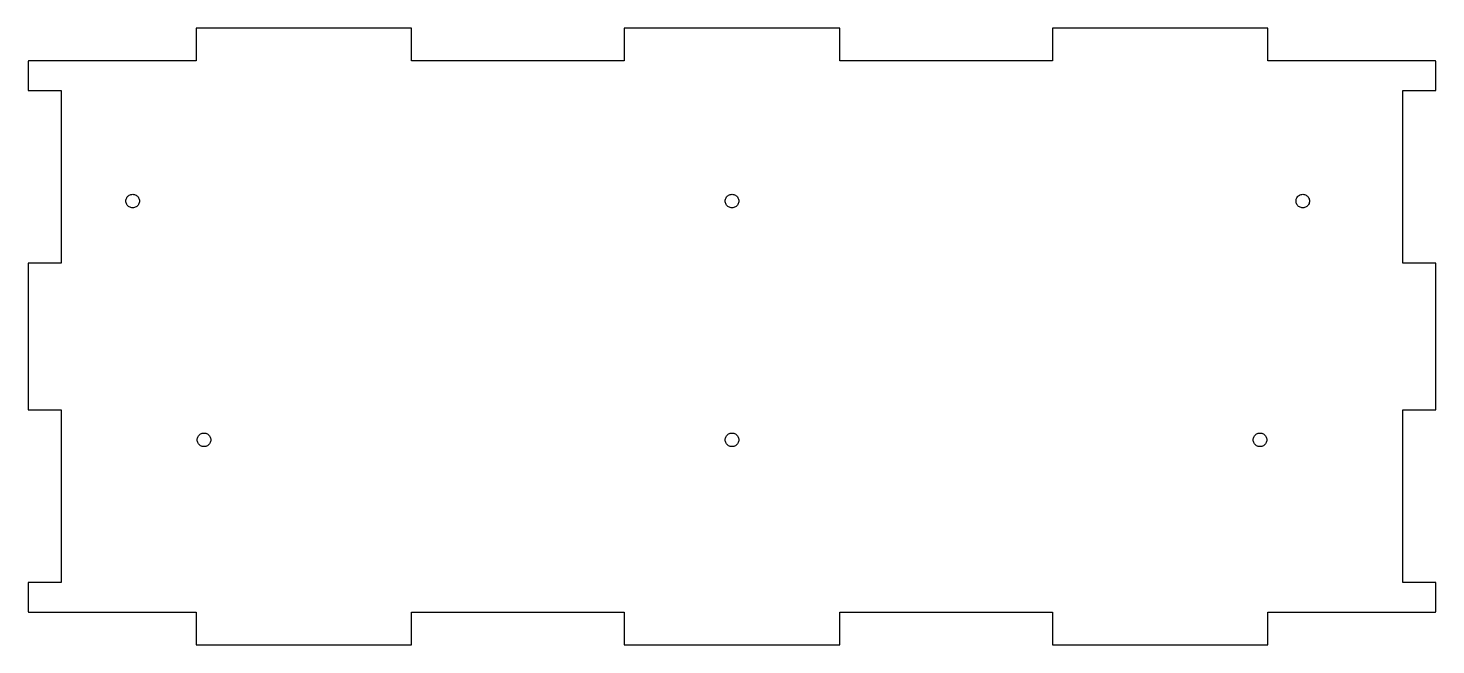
# Model space of a CAD drawing. Header units: metres. Extents: x -99 to 306, y -66 to 316.
# Drawn here: x -98.7 to 98.7, y 75.5 to 162.1 of the extents above; entities that cross this region are included whole.
import ezdxf

# ---------------------------------------------------------------- set-up
doc = ezdxf.new("R2010")
doc.units = ezdxf.units.M

msp = doc.modelspace()

# ---------------------------------------------------------------- linework, layer by layer
for p, q in [((-75.0996, 162.017), (-75.1, 162.01)), ((-75.1, 162.01), (-75.1, 157.45)), ((-75.0983, 162.023), (-75.0996, 162.017)), ((-75.0962, 162.029), (-75.0983, 162.023)), ((-75.0933, 162.035), (-75.0962, 162.029)), ((-75.0897, 162.04), (-75.0933, 162.035)), ((-75.0853, 162.045), (-75.0897, 162.04)), ((-75.0804, 162.05), (-75.0853, 162.045)), ((-75.075, 162.053), (-75.0804, 162.05)), ((-75.0691, 162.056), (-75.075, 162.053)), ((-75.0629, 162.058), (-75.0691, 162.056)), ((-75.0565, 162.06), (-75.0629, 162.058)), ((-75.05, 162.06), (-75.0565, 162.06)), ((-44.95, 162.06), (-75.05, 162.06)), ((-44.9435, 162.06), (-44.95, 162.06)), ((-44.9371, 162.058), (-44.9435, 162.06)), ((-44.9309, 162.056), (-44.9371, 162.058)), ((-44.925, 162.053), (-44.9309, 162.056)), ((-44.9196, 162.05), (-44.925, 162.053)), ((-44.9146, 162.045), (-44.9196, 162.05)), ((-44.9103, 162.04), (-44.9146, 162.045)), ((-44.9067, 162.035), (-44.9103, 162.04)), ((-44.9038, 162.029), (-44.9067, 162.035)), ((-44.9017, 162.023), (-44.9038, 162.029)), ((-44.9004, 162.017), (-44.9017, 162.023)), ((-44.9, 162.01), (-44.9004, 162.017)), ((-44.9, 157.45), (-44.9, 162.01)), ((-15.0996, 162.017), (-15.1, 162.01)), ((-15.1, 162.01), (-15.1, 157.45)), ((-15.0983, 162.023), (-15.0996, 162.017)), ((-15.0962, 162.029), (-15.0983, 162.023)), ((-15.0933, 162.035), (-15.0962, 162.029)), ((-15.0897, 162.04), (-15.0933, 162.035)), ((-15.0853, 162.045), (-15.0897, 162.04)), ((-15.0804, 162.05), (-15.0853, 162.045)), ((-15.075, 162.053), (-15.0804, 162.05)), ((-15.0691, 162.056), (-15.075, 162.053)), ((-15.0629, 162.058), (-15.0691, 162.056)), ((-15.0565, 162.06), (-15.0629, 162.058)), ((-15.05, 162.06), (-15.0565, 162.06)), ((15.05, 162.06), (-15.05, 162.06)), ((15.0565, 162.06), (15.05, 162.06)), ((15.0629, 162.058), (15.0565, 162.06)), ((15.0691, 162.056), (15.0629, 162.058)), ((15.075, 162.053), (15.0691, 162.056)), ((15.0804, 162.05), (15.075, 162.053)), ((15.0853, 162.045), (15.0804, 162.05)), ((15.0897, 162.04), (15.0853, 162.045)), ((15.0933, 162.035), (15.0897, 162.04)), ((15.0962, 162.029), (15.0933, 162.035)), ((15.0983, 162.023), (15.0962, 162.029)), ((15.0996, 162.017), (15.0983, 162.023)), ((15.1, 162.01), (15.0996, 162.017)), ((15.1, 157.45), (15.1, 162.01)), ((44.9004, 162.017), (44.9, 162.01)), ((44.9, 162.01), (44.9, 157.45)), ((44.9017, 162.023), (44.9004, 162.017)), ((44.9038, 162.029), (44.9017, 162.023)), ((44.9067, 162.035), (44.9038, 162.029)), ((44.9103, 162.04), (44.9067, 162.035)), ((44.9146, 162.045), (44.9103, 162.04)), ((44.9196, 162.05), (44.9146, 162.045)), ((44.925, 162.053), (44.9196, 162.05)), ((44.9309, 162.056), (44.925, 162.053)), ((44.9371, 162.058), (44.9309, 162.056)), ((44.9435, 162.06), (44.9371, 162.058)), ((44.95, 162.06), (44.9435, 162.06)), ((75.05, 162.06), (44.95, 162.06)), ((75.0565, 162.06), (75.05, 162.06)), ((75.0629, 162.058), (75.0565, 162.06)), ((75.0691, 162.056), (75.0629, 162.058)), ((75.075, 162.053), (75.0691, 162.056)), ((75.0804, 162.05), (75.075, 162.053)), ((75.0853, 162.045), (75.0804, 162.05)), ((75.0897, 162.04), (75.0853, 162.045)), ((75.0933, 162.035), (75.0897, 162.04)), ((75.0962, 162.029), (75.0933, 162.035)), ((75.0983, 162.023), (75.0962, 162.029)), ((75.0996, 162.017), (75.0983, 162.023)), ((75.1, 162.01), (75.0996, 162.017)), ((75.1, 157.45), (75.1, 162.01)), ((-98.6496, 157.407), (-98.65, 157.4)), ((-98.65, 157.4), (-98.65, 153.35)), ((-98.6483, 157.413), (-98.6496, 157.407)), ((-98.6462, 157.419), (-98.6483, 157.413)), ((-98.6433, 157.425), (-98.6462, 157.419)), ((-98.6397, 157.43), (-98.6433, 157.425)), ((-98.6353, 157.435), (-98.6397, 157.43)), ((-98.6304, 157.44), (-98.6353, 157.435)), ((-98.625, 157.443), (-98.6304, 157.44)), ((-98.6191, 157.446), (-98.625, 157.443)), ((-98.6129, 157.448), (-98.6191, 157.446)), ((-98.6065, 157.45), (-98.6129, 157.448)), ((-98.6, 157.45), (-98.6065, 157.45)), ((-75.1, 157.45), (-98.6, 157.45)), ((-15.1, 157.45), (-44.9, 157.45)), ((44.9, 157.45), (15.1, 157.45)), ((98.6, 157.45), (75.1, 157.45)), ((98.6065, 157.45), (98.6, 157.45)), ((98.6129, 157.448), (98.6065, 157.45)), ((98.6191, 157.446), (98.6129, 157.448)), ((98.625, 157.443), (98.6191, 157.446)), ((98.6304, 157.44), (98.625, 157.443)), ((98.6353, 157.435), (98.6304, 157.44)), ((98.6397, 157.43), (98.6353, 157.435)), ((98.6433, 157.425), (98.6397, 157.43)), ((98.6462, 157.419), (98.6433, 157.425)), ((98.6483, 157.413), (98.6462, 157.419)), ((98.6496, 157.407), (98.6483, 157.413)), ((98.65, 157.4), (98.6496, 157.407)), ((98.65, 153.35), (98.65, 157.4)), ((-98.65, 153.35), (-98.6496, 153.343)), ((-98.6496, 153.343), (-98.6483, 153.337)), ((-98.6483, 153.337), (-98.6462, 153.331)), ((-98.6462, 153.331), (-98.6433, 153.325)), ((-98.6433, 153.325), (-98.6397, 153.32)), ((-98.6397, 153.32), (-98.6353, 153.315)), ((-98.6353, 153.315), (-98.6304, 153.31)), ((-98.6304, 153.31), (-98.625, 153.307)), ((-98.625, 153.307), (-98.6191, 153.304)), ((-98.6191, 153.304), (-98.6129, 153.302)), ((-98.6129, 153.302), (-98.6065, 153.3)), ((-98.6065, 153.3), (-98.6, 153.3)), ((-98.6, 153.3), (-94.04, 153.3)), ((-94.04, 153.3), (-94.04, 129.1)), ((94.04, 129.1), (94.04, 153.3)), ((94.04, 153.3), (98.6, 153.3)), ((98.6, 153.3), (98.6065, 153.3)), ((98.6065, 153.3), (98.6129, 153.302)), ((98.6129, 153.302), (98.6191, 153.304)), ((98.6191, 153.304), (98.625, 153.307)), ((98.625, 153.307), (98.6304, 153.31)), ((98.6304, 153.31), (98.6353, 153.315)), ((98.6353, 153.315), (98.6397, 153.32)), ((98.6397, 153.32), (98.6433, 153.325)), ((98.6433, 153.325), (98.6462, 153.331)), ((98.6462, 153.331), (98.6483, 153.337)), ((98.6483, 153.337), (98.6496, 153.343)), ((98.6496, 153.343), (98.65, 153.35)), ((-84.9175, 138.046), (-84.8776, 138.163)), ((-84.8776, 138.163), (-84.8226, 138.275)), ((-84.8226, 138.275), (-84.7536, 138.378)), ((-84.7536, 138.378), (-84.6717, 138.472)), ((-84.6717, 138.472), (-84.5783, 138.554)), ((-84.5783, 138.554), (-84.4749, 138.623)), ((-84.4749, 138.623), (-84.3635, 138.678)), ((-84.3635, 138.678), (-84.2459, 138.717)), ((-84.2459, 138.717), (-84.124, 138.742)), ((-84.124, 138.742), (-84, 138.75)), ((-84, 138.75), (-83.876, 138.742)), ((-83.876, 138.742), (-83.7541, 138.717)), ((-83.7541, 138.717), (-83.6365, 138.678)), ((-83.6365, 138.678), (-83.525, 138.623)), ((-83.525, 138.623), (-83.4217, 138.554)), ((-83.4217, 138.554), (-83.3283, 138.472)), ((-83.3283, 138.472), (-83.2464, 138.378)), ((-83.2464, 138.378), (-83.1774, 138.275)), ((-83.1774, 138.275), (-83.1224, 138.163)), ((-83.1224, 138.163), (-83.0825, 138.046)), ((-0.9175, 138.046), (-0.87758, 138.163)), ((-0.87758, 138.163), (-0.82263, 138.275)), ((-0.82263, 138.275), (-0.75359, 138.378)), ((-0.75359, 138.378), (-0.67166, 138.472)), ((-0.67166, 138.472), (-0.57826, 138.554)), ((-0.57826, 138.554), (-0.47493, 138.623)), ((-0.47493, 138.623), (-0.36351, 138.678)), ((-0.36351, 138.678), (-0.24587, 138.717)), ((-0.24587, 138.717), (-0.12396, 138.742)), ((-0.12396, 138.742), (0, 138.75)), ((0, 138.75), (0.12396, 138.742)), ((0.12396, 138.742), (0.24587, 138.717)), ((0.24587, 138.717), (0.36351, 138.678)), ((0.36351, 138.678), (0.47493, 138.623)), ((0.47493, 138.623), (0.57826, 138.554)), ((0.57826, 138.554), (0.67166, 138.472)), ((0.67166, 138.472), (0.75359, 138.378)), ((0.75359, 138.378), (0.82263, 138.275)), ((0.82263, 138.275), (0.87758, 138.163)), ((0.87758, 138.163), (0.9175, 138.046)), ((79.0825, 138.046), (79.1224, 138.163)), ((79.1224, 138.163), (79.1774, 138.275)), ((79.1774, 138.275), (79.2464, 138.378)), ((79.2464, 138.378), (79.3283, 138.472)), ((79.3283, 138.472), (79.4217, 138.554)), ((79.4217, 138.554), (79.525, 138.623)), ((79.525, 138.623), (79.6365, 138.678)), ((79.6365, 138.678), (79.7541, 138.717)), ((79.7541, 138.717), (79.876, 138.742)), ((79.876, 138.742), (80, 138.75)), ((80, 138.75), (80.124, 138.742)), ((80.124, 138.742), (80.2459, 138.717)), ((80.2459, 138.717), (80.3635, 138.678)), ((80.3635, 138.678), (80.4749, 138.623)), ((80.4749, 138.623), (80.5783, 138.554)), ((80.5783, 138.554), (80.6717, 138.472)), ((80.6717, 138.472), (80.7536, 138.378)), ((80.7536, 138.378), (80.8226, 138.275)), ((80.8226, 138.275), (80.8776, 138.163)), ((80.8776, 138.163), (80.9175, 138.046)), ((-84.9499, 137.8), (-84.9418, 137.924)), ((-84.9418, 137.676), (-84.9499, 137.8)), ((-84.9418, 137.924), (-84.9175, 138.046)), ((-84.9175, 137.554), (-84.9418, 137.676)), ((-84.8776, 137.437), (-84.9175, 137.554)), ((-84.8226, 137.325), (-84.8776, 137.437)), ((-84.7536, 137.222), (-84.8226, 137.325)), ((-84.6717, 137.128), (-84.7536, 137.222)), ((-84.5783, 137.046), (-84.6717, 137.128)), ((-84.4749, 136.977), (-84.5783, 137.046)), ((-84.3635, 136.922), (-84.4749, 136.977)), ((-84.2459, 136.882), (-84.3635, 136.922)), ((-84.124, 136.858), (-84.2459, 136.882)), ((-84, 136.85), (-84.124, 136.858)), ((-83.876, 136.858), (-84, 136.85)), ((-83.7541, 136.882), (-83.876, 136.858)), ((-83.6365, 136.922), (-83.7541, 136.882)), ((-83.525, 136.977), (-83.6365, 136.922)), ((-83.4217, 137.046), (-83.525, 136.977)), ((-83.3283, 137.128), (-83.4217, 137.046)), ((-83.2464, 137.222), (-83.3283, 137.128)), ((-83.1774, 137.325), (-83.2464, 137.222)), ((-83.1224, 137.437), (-83.1774, 137.325)), ((-83.0825, 137.554), (-83.1224, 137.437)), ((-83.0825, 138.046), (-83.0582, 137.924)), ((-83.0582, 137.676), (-83.0825, 137.554)), ((-83.0582, 137.924), (-83.0501, 137.8)), ((-83.0501, 137.8), (-83.0582, 137.676)), ((-0.94989, 137.8), (-0.94176, 137.924)), ((-0.94176, 137.676), (-0.94989, 137.8)), ((-0.94176, 137.924), (-0.9175, 138.046)), ((-0.9175, 137.554), (-0.94176, 137.676)), ((-0.87759, 137.437), (-0.9175, 137.554)), ((-0.8226, 137.325), (-0.87759, 137.437)), ((-0.75359, 137.222), (-0.8226, 137.325)), ((-0.67166, 137.128), (-0.75359, 137.222)), ((-0.57826, 137.046), (-0.67166, 137.128)), ((-0.47493, 136.977), (-0.57826, 137.046)), ((-0.36351, 136.922), (-0.47493, 136.977)), ((-0.24587, 136.882), (-0.36351, 136.922)), ((-0.12398, 136.858), (-0.24587, 136.882)), ((0, 136.85), (-0.12398, 136.858)), ((0.12398, 136.858), (0, 136.85)), ((0.24587, 136.882), (0.12398, 136.858)), ((0.36351, 136.922), (0.24587, 136.882)), ((0.47493, 136.977), (0.36351, 136.922)), ((0.57826, 137.046), (0.47493, 136.977)), ((0.67166, 137.128), (0.57826, 137.046)), ((0.75359, 137.222), (0.67166, 137.128)), ((0.8226, 137.325), (0.75359, 137.222)), ((0.87759, 137.437), (0.8226, 137.325)), ((0.9175, 137.554), (0.87759, 137.437)), ((0.9175, 138.046), (0.94176, 137.924)), ((0.94176, 137.676), (0.9175, 137.554)), ((0.94176, 137.924), (0.94989, 137.8)), ((0.94989, 137.8), (0.94176, 137.676)), ((79.0501, 137.8), (79.0582, 137.924)), ((79.0582, 137.676), (79.0501, 137.8)), ((79.0582, 137.924), (79.0825, 138.046)), ((79.0825, 137.554), (79.0582, 137.676)), ((79.1224, 137.437), (79.0825, 137.554)), ((79.1774, 137.325), (79.1224, 137.437)), ((79.2464, 137.222), (79.1774, 137.325)), ((79.3283, 137.128), (79.2464, 137.222)), ((79.4217, 137.046), (79.3283, 137.128)), ((79.525, 136.977), (79.4217, 137.046)), ((79.6365, 136.922), (79.525, 136.977)), ((79.7541, 136.882), (79.6365, 136.922)), ((79.876, 136.858), (79.7541, 136.882)), ((80, 136.85), (79.876, 136.858)), ((80.124, 136.858), (80, 136.85)), ((80.2459, 136.882), (80.124, 136.858)), ((80.3635, 136.922), (80.2459, 136.882)), ((80.4749, 136.977), (80.3635, 136.922)), ((80.5783, 137.046), (80.4749, 136.977)), ((80.6717, 137.128), (80.5783, 137.046)), ((80.7536, 137.222), (80.6717, 137.128)), ((80.8226, 137.325), (80.7536, 137.222)), ((80.8776, 137.437), (80.8226, 137.325)), ((80.9175, 137.554), (80.8776, 137.437)), ((80.9175, 138.046), (80.9418, 137.924)), ((80.9418, 137.676), (80.9175, 137.554)), ((80.9418, 137.924), (80.9499, 137.8)), ((80.9499, 137.8), (80.9418, 137.676)), ((-98.6496, 129.057), (-98.65, 129.05)), ((-98.65, 129.05), (-98.65, 108.55)), ((-98.6483, 129.063), (-98.6496, 129.057)), ((-98.6462, 129.069), (-98.6483, 129.063)), ((-98.6433, 129.075), (-98.6462, 129.069)), ((-98.6397, 129.08), (-98.6433, 129.075)), ((-98.6353, 129.085), (-98.6397, 129.08)), ((-98.6304, 129.09), (-98.6353, 129.085)), ((-98.625, 129.093), (-98.6304, 129.09)), ((-98.6191, 129.096), (-98.625, 129.093)), ((-98.6129, 129.098), (-98.6191, 129.096)), ((-98.6065, 129.1), (-98.6129, 129.098)), ((-98.6, 129.1), (-98.6065, 129.1)), ((-94.04, 129.1), (-98.6, 129.1)), ((98.6, 129.1), (94.04, 129.1)), ((98.6065, 129.1), (98.6, 129.1)), ((98.6129, 129.098), (98.6065, 129.1)), ((98.6191, 129.096), (98.6129, 129.098)), ((98.625, 129.093), (98.6191, 129.096)), ((98.6304, 129.09), (98.625, 129.093)), ((98.6353, 129.085), (98.6304, 129.09)), ((98.6397, 129.08), (98.6353, 129.085)), ((98.6433, 129.075), (98.6397, 129.08)), ((98.6462, 129.069), (98.6433, 129.075)), ((98.6483, 129.063), (98.6462, 129.069)), ((98.6496, 129.057), (98.6483, 129.063)), ((98.65, 129.05), (98.6496, 129.057)), ((98.65, 108.55), (98.65, 129.05)), ((-98.65, 108.55), (-98.6496, 108.543)), ((-98.6496, 108.543), (-98.6483, 108.537)), ((-98.6483, 108.537), (-98.6462, 108.531)), ((-98.6462, 108.531), (-98.6433, 108.525)), ((-98.6433, 108.525), (-98.6397, 108.52)), ((-98.6397, 108.52), (-98.6353, 108.515)), ((-98.6353, 108.515), (-98.6304, 108.51)), ((98.6304, 108.51), (98.6353, 108.515)), ((98.6353, 108.515), (98.6397, 108.52)), ((98.6397, 108.52), (98.6433, 108.525)), ((98.6433, 108.525), (98.6462, 108.531)), ((98.6462, 108.531), (98.6483, 108.537)), ((98.6483, 108.537), (98.6496, 108.543)), ((98.6496, 108.543), (98.65, 108.55)), ((-98.6304, 108.51), (-98.625, 108.507)), ((-98.625, 108.507), (-98.6191, 108.504)), ((-98.6191, 108.504), (-98.6129, 108.502)), ((-98.6129, 108.502), (-98.6065, 108.5)), ((-98.6065, 108.5), (-98.6, 108.5)), ((-98.6, 108.5), (-94.04, 108.5)), ((-94.04, 108.5), (-94.04, 84.3)), ((94.04, 84.3), (94.04, 108.5)), ((94.04, 108.5), (98.6, 108.5)), ((98.6, 108.5), (98.6065, 108.5)), ((98.6065, 108.5), (98.6129, 108.502)), ((98.6129, 108.502), (98.6191, 108.504)), ((98.6191, 108.504), (98.625, 108.507)), ((98.625, 108.507), (98.6304, 108.51)), ((-74.9175, 104.546), (-74.8776, 104.663)), ((-74.8776, 104.663), (-74.8226, 104.775)), ((-74.8226, 104.775), (-74.7536, 104.878)), ((-74.7536, 104.878), (-74.6717, 104.972)), ((-74.6717, 104.972), (-74.5783, 105.054)), ((-74.5783, 105.054), (-74.4749, 105.123)), ((-74.4749, 105.123), (-74.3635, 105.178)), ((-74.3635, 105.178), (-74.2459, 105.217)), ((-74.2459, 105.217), (-74.124, 105.242)), ((-74.124, 105.242), (-74, 105.25)), ((-74, 105.25), (-73.876, 105.242)), ((-73.876, 105.242), (-73.7541, 105.217)), ((-73.7541, 105.217), (-73.6365, 105.178)), ((-73.6365, 105.178), (-73.525, 105.123)), ((-73.525, 105.123), (-73.4217, 105.054)), ((-73.4217, 105.054), (-73.3283, 104.972)), ((-73.3283, 104.972), (-73.2464, 104.878)), ((-73.2464, 104.878), (-73.1774, 104.775)), ((-73.1774, 104.775), (-73.1224, 104.663)), ((-73.1224, 104.663), (-73.0825, 104.546)), ((-0.9175, 104.546), (-0.87759, 104.663)), ((-0.87759, 104.663), (-0.8226, 104.775)), ((-0.8226, 104.775), (-0.75359, 104.878)), ((-0.75359, 104.878), (-0.67166, 104.972)), ((-0.67166, 104.972), (-0.57826, 105.054)), ((-0.57826, 105.054), (-0.47493, 105.123)), ((-0.47493, 105.123), (-0.36351, 105.178)), ((-0.36351, 105.178), (-0.24587, 105.217)), ((-0.24587, 105.217), (-0.12398, 105.242)), ((-0.12398, 105.242), (0, 105.25)), ((0, 105.25), (0.12398, 105.242)), ((0.12398, 105.242), (0.24587, 105.217)), ((0.24587, 105.217), (0.36351, 105.178)), ((0.36351, 105.178), (0.47493, 105.123)), ((0.47493, 105.123), (0.57826, 105.054)), ((0.57826, 105.054), (0.67166, 104.972)), ((0.67166, 104.972), (0.75359, 104.878)), ((0.75359, 104.878), (0.8226, 104.775)), ((0.8226, 104.775), (0.87759, 104.663)), ((0.87759, 104.663), (0.9175, 104.546)), ((73.0825, 104.546), (73.1224, 104.663)), ((73.1224, 104.663), (73.1774, 104.775)), ((73.1774, 104.775), (73.2464, 104.878)), ((73.2464, 104.878), (73.3283, 104.972)), ((73.3283, 104.972), (73.4217, 105.054)), ((73.4217, 105.054), (73.525, 105.123)), ((73.525, 105.123), (73.6365, 105.178)), ((73.6365, 105.178), (73.7541, 105.217)), ((73.7541, 105.217), (73.876, 105.242)), ((73.876, 105.242), (74, 105.25)), ((74, 105.25), (74.124, 105.242)), ((74.124, 105.242), (74.2459, 105.217)), ((74.2459, 105.217), (74.3635, 105.178)), ((74.3635, 105.178), (74.4749, 105.123)), ((74.4749, 105.123), (74.5783, 105.054)), ((74.5783, 105.054), (74.6717, 104.972)), ((74.6717, 104.972), (74.7536, 104.878)), ((74.7536, 104.878), (74.8226, 104.775)), ((74.8226, 104.775), (74.8776, 104.663)), ((74.8776, 104.663), (74.9175, 104.546)), ((-74.9499, 104.3), (-74.9418, 104.424)), ((-74.9418, 104.176), (-74.9499, 104.3)), ((-74.9418, 104.424), (-74.9175, 104.546)), ((-74.9175, 104.054), (-74.9418, 104.176)), ((-74.8776, 103.936), (-74.9175, 104.054)), ((-74.8226, 103.825), (-74.8776, 103.936)), ((-74.7536, 103.722), (-74.8226, 103.825)), ((-74.6717, 103.628), (-74.7536, 103.722)), ((-74.5783, 103.546), (-74.6717, 103.628)), ((-74.4749, 103.477), (-74.5783, 103.546)), ((-74.3635, 103.422), (-74.4749, 103.477)), ((-74.2459, 103.382), (-74.3635, 103.422)), ((-74.124, 103.358), (-74.2459, 103.382)), ((-74, 103.35), (-74.124, 103.358)), ((-73.876, 103.358), (-74, 103.35)), ((-73.7541, 103.382), (-73.876, 103.358)), ((-73.6365, 103.422), (-73.7541, 103.382)), ((-73.525, 103.477), (-73.6365, 103.422)), ((-73.4217, 103.546), (-73.525, 103.477)), ((-73.3283, 103.628), (-73.4217, 103.546)), ((-73.2464, 103.722), (-73.3283, 103.628)), ((-73.1774, 103.825), (-73.2464, 103.722)), ((-73.1224, 103.936), (-73.1774, 103.825)), ((-73.0825, 104.054), (-73.1224, 103.936)), ((-73.0825, 104.546), (-73.0582, 104.424)), ((-73.0582, 104.176), (-73.0825, 104.054)), ((-73.0582, 104.424), (-73.0501, 104.3)), ((-73.0501, 104.3), (-73.0582, 104.176)), ((-0.94989, 104.3), (-0.94176, 104.424)), ((-0.94176, 104.176), (-0.94989, 104.3)), ((-0.94176, 104.424), (-0.9175, 104.546)), ((-0.9175, 104.054), (-0.94176, 104.176)), ((-0.87758, 103.936), (-0.9175, 104.054)), ((-0.82263, 103.825), (-0.87758, 103.936)), ((-0.75359, 103.722), (-0.82263, 103.825)), ((-0.67166, 103.628), (-0.75359, 103.722)), ((-0.57826, 103.546), (-0.67166, 103.628)), ((-0.47493, 103.477), (-0.57826, 103.546)), ((-0.36351, 103.422), (-0.47493, 103.477)), ((-0.24587, 103.382), (-0.36351, 103.422)), ((-0.12396, 103.358), (-0.24587, 103.382)), ((0, 103.35), (-0.12396, 103.358)), ((0.12396, 103.358), (0, 103.35)), ((0.24587, 103.382), (0.12396, 103.358)), ((0.36351, 103.422), (0.24587, 103.382)), ((0.47493, 103.477), (0.36351, 103.422)), ((0.57826, 103.546), (0.47493, 103.477)), ((0.67166, 103.628), (0.57826, 103.546)), ((0.75359, 103.722), (0.67166, 103.628)), ((0.82263, 103.825), (0.75359, 103.722)), ((0.87758, 103.936), (0.82263, 103.825)), ((0.9175, 104.054), (0.87758, 103.936)), ((0.9175, 104.546), (0.94176, 104.424)), ((0.94176, 104.176), (0.9175, 104.054)), ((0.94176, 104.424), (0.94989, 104.3)), ((0.94989, 104.3), (0.94176, 104.176)), ((73.0501, 104.3), (73.0582, 104.424)), ((73.0582, 104.176), (73.0501, 104.3)), ((73.0582, 104.424), (73.0825, 104.546)), ((73.0825, 104.054), (73.0582, 104.176)), ((73.1224, 103.936), (73.0825, 104.054)), ((73.1774, 103.825), (73.1224, 103.936)), ((73.2464, 103.722), (73.1774, 103.825)), ((73.3283, 103.628), (73.2464, 103.722)), ((73.4217, 103.546), (73.3283, 103.628)), ((73.525, 103.477), (73.4217, 103.546)), ((73.6365, 103.422), (73.525, 103.477)), ((73.7541, 103.382), (73.6365, 103.422)), ((73.876, 103.358), (73.7541, 103.382)), ((74, 103.35), (73.876, 103.358)), ((74.124, 103.358), (74, 103.35)), ((74.2459, 103.382), (74.124, 103.358)), ((74.3635, 103.422), (74.2459, 103.382)), ((74.4749, 103.477), (74.3635, 103.422)), ((74.5783, 103.546), (74.4749, 103.477)), ((74.6717, 103.628), (74.5783, 103.546)), ((74.7536, 103.722), (74.6717, 103.628)), ((74.8226, 103.825), (74.7536, 103.722)), ((74.8776, 103.936), (74.8226, 103.825)), ((74.9175, 104.054), (74.8776, 103.936)), ((74.9175, 104.546), (74.9418, 104.424)), ((74.9418, 104.176), (74.9175, 104.054)), ((74.9418, 104.424), (74.9499, 104.3)), ((74.9499, 104.3), (74.9418, 104.176)), ((-98.6496, 84.2565), (-98.65, 84.25)), ((-98.65, 84.25), (-98.65, 80.2)), ((-98.6483, 84.2629), (-98.6496, 84.2565)), ((-98.6462, 84.2691), (-98.6483, 84.2629)), ((-98.6433, 84.275), (-98.6462, 84.2691)), ((-98.6397, 84.2804), (-98.6433, 84.275)), ((-98.6353, 84.2854), (-98.6397, 84.2804)), ((-98.6304, 84.2897), (-98.6353, 84.2854)), ((-98.625, 84.2933), (-98.6304, 84.2897)), ((-98.6191, 84.2962), (-98.625, 84.2933)), ((-98.6129, 84.2983), (-98.6191, 84.2962)), ((-98.6065, 84.2996), (-98.6129, 84.2983)), ((-98.6, 84.3), (-98.6065, 84.2996)), ((-94.04, 84.3), (-98.6, 84.3)), ((98.6, 84.3), (94.04, 84.3)), ((98.6065, 84.2996), (98.6, 84.3)), ((98.6129, 84.2983), (98.6065, 84.2996)), ((98.6191, 84.2962), (98.6129, 84.2983)), ((98.625, 84.2933), (98.6191, 84.2962)), ((98.6304, 84.2897), (98.625, 84.2933)), ((98.6353, 84.2854), (98.6304, 84.2897)), ((98.6397, 84.2804), (98.6353, 84.2854)), ((98.6433, 84.275), (98.6397, 84.2804)), ((98.6462, 84.2691), (98.6433, 84.275)), ((98.6483, 84.2629), (98.6462, 84.2691)), ((98.6496, 84.2565), (98.6483, 84.2629)), ((98.65, 84.25), (98.6496, 84.2565)), ((98.65, 80.2), (98.65, 84.25)), ((-98.65, 80.2), (-98.6496, 80.1935)), ((-98.6496, 80.1935), (-98.6483, 80.1871)), ((-98.6483, 80.1871), (-98.6462, 80.1809)), ((-98.6462, 80.1809), (-98.6433, 80.175)), ((-98.6433, 80.175), (-98.6397, 80.1696)), ((-98.6397, 80.1696), (-98.6353, 80.1646)), ((-98.6353, 80.1646), (-98.6304, 80.1603)), ((-98.6304, 80.1603), (-98.625, 80.1567)), ((-98.625, 80.1567), (-98.6191, 80.1538)), ((-98.6191, 80.1538), (-98.6129, 80.1517)), ((-98.6129, 80.1517), (-98.6065, 80.1504)), ((-98.6065, 80.1504), (-98.6, 80.15)), ((-98.6, 80.15), (-75.1, 80.15)), ((-75.1, 80.15), (-75.1, 75.59)), ((-44.9, 75.59), (-44.9, 80.15)), ((-44.9, 80.15), (-15.1, 80.15)), ((-15.1, 80.15), (-15.1, 75.59)), ((15.1, 75.59), (15.1, 80.15)), ((15.1, 80.15), (44.9, 80.15)), ((44.9, 80.15), (44.9, 75.59)), ((75.1, 75.59), (75.1, 80.15)), ((75.1, 80.15), (98.6, 80.15)), ((98.6, 80.15), (98.6065, 80.1504)), ((98.6065, 80.1504), (98.6129, 80.1517)), ((98.6129, 80.1517), (98.6191, 80.1538)), ((98.6191, 80.1538), (98.625, 80.1567)), ((98.625, 80.1567), (98.6304, 80.1603)), ((98.6304, 80.1603), (98.6353, 80.1646)), ((98.6353, 80.1646), (98.6397, 80.1696)), ((98.6397, 80.1696), (98.6433, 80.175)), ((98.6433, 80.175), (98.6462, 80.1809)), ((98.6462, 80.1809), (98.6483, 80.1871)), ((98.6483, 80.1871), (98.6496, 80.1935)), ((98.6496, 80.1935), (98.65, 80.2)), ((-75.1, 75.59), (-75.0996, 75.5835)), ((-75.0996, 75.5835), (-75.0983, 75.5771)), ((-75.0983, 75.5771), (-75.0962, 75.5709)), ((-75.0962, 75.5709), (-75.0933, 75.565)), ((-75.0933, 75.565), (-75.0897, 75.5596)), ((-75.0897, 75.5596), (-75.0853, 75.5546)), ((-75.0853, 75.5546), (-75.0804, 75.5503)), ((-75.0804, 75.5503), (-75.075, 75.5467)), ((-75.075, 75.5467), (-75.0691, 75.5438)), ((-75.0691, 75.5438), (-75.0629, 75.5417)), ((-75.0629, 75.5417), (-75.0565, 75.5404)), ((-75.0565, 75.5404), (-75.05, 75.54)), ((-75.05, 75.54), (-44.95, 75.54)), ((-44.95, 75.54), (-44.9435, 75.5404)), ((-44.9435, 75.5404), (-44.9371, 75.5417)), ((-44.9371, 75.5417), (-44.9309, 75.5438)), ((-44.9309, 75.5438), (-44.925, 75.5467)), ((-44.925, 75.5467), (-44.9196, 75.5503)), ((-44.9196, 75.5503), (-44.9146, 75.5546)), ((-44.9146, 75.5546), (-44.9103, 75.5596)), ((-44.9103, 75.5596), (-44.9067, 75.565)), ((-44.9067, 75.565), (-44.9038, 75.5709)), ((-44.9038, 75.5709), (-44.9017, 75.5771)), ((-44.9017, 75.5771), (-44.9004, 75.5835)), ((-44.9004, 75.5835), (-44.9, 75.59)), ((-15.1, 75.59), (-15.0996, 75.5835)), ((-15.0996, 75.5835), (-15.0983, 75.5771)), ((-15.0983, 75.5771), (-15.0962, 75.5709)), ((-15.0962, 75.5709), (-15.0933, 75.565)), ((-15.0933, 75.565), (-15.0897, 75.5596)), ((-15.0897, 75.5596), (-15.0853, 75.5546)), ((-15.0853, 75.5546), (-15.0804, 75.5503)), ((-15.0804, 75.5503), (-15.075, 75.5467)), ((-15.075, 75.5467), (-15.0691, 75.5438)), ((-15.0691, 75.5438), (-15.0629, 75.5417)), ((-15.0629, 75.5417), (-15.0565, 75.5404)), ((-15.0565, 75.5404), (-15.05, 75.54)), ((-15.05, 75.54), (15.05, 75.54)), ((15.05, 75.54), (15.0565, 75.5404)), ((15.0565, 75.5404), (15.0629, 75.5417)), ((15.0629, 75.5417), (15.0691, 75.5438)), ((15.0691, 75.5438), (15.075, 75.5467)), ((15.075, 75.5467), (15.0804, 75.5503)), ((15.0804, 75.5503), (15.0853, 75.5546)), ((15.0853, 75.5546), (15.0897, 75.5596)), ((15.0897, 75.5596), (15.0933, 75.565)), ((15.0933, 75.565), (15.0962, 75.5709)), ((15.0962, 75.5709), (15.0983, 75.5771)), ((15.0983, 75.5771), (15.0996, 75.5835)), ((15.0996, 75.5835), (15.1, 75.59)), ((44.9, 75.59), (44.9004, 75.5835)), ((44.9004, 75.5835), (44.9017, 75.5771)), ((44.9017, 75.5771), (44.9038, 75.5709)), ((44.9038, 75.5709), (44.9067, 75.565)), ((44.9067, 75.565), (44.9103, 75.5596)), ((44.9103, 75.5596), (44.9146, 75.5546)), ((44.9146, 75.5546), (44.9196, 75.5503)), ((44.9196, 75.5503), (44.925, 75.5467)), ((44.925, 75.5467), (44.9309, 75.5438)), ((44.9309, 75.5438), (44.9371, 75.5417)), ((44.9371, 75.5417), (44.9435, 75.5404)), ((44.9435, 75.5404), (44.95, 75.54)), ((44.95, 75.54), (75.05, 75.54)), ((75.05, 75.54), (75.0565, 75.5404)), ((75.0565, 75.5404), (75.0629, 75.5417)), ((75.0629, 75.5417), (75.0691, 75.5438)), ((75.0691, 75.5438), (75.075, 75.5467)), ((75.075, 75.5467), (75.0804, 75.5503)), ((75.0804, 75.5503), (75.0853, 75.5546)), ((75.0853, 75.5546), (75.0897, 75.5596)), ((75.0897, 75.5596), (75.0933, 75.565)), ((75.0933, 75.565), (75.0962, 75.5709)), ((75.0962, 75.5709), (75.0983, 75.5771)), ((75.0983, 75.5771), (75.0996, 75.5835)), ((75.0996, 75.5835), (75.1, 75.59))]:
    msp.add_line(p, q)

doc.saveas('drawing.dxf')
